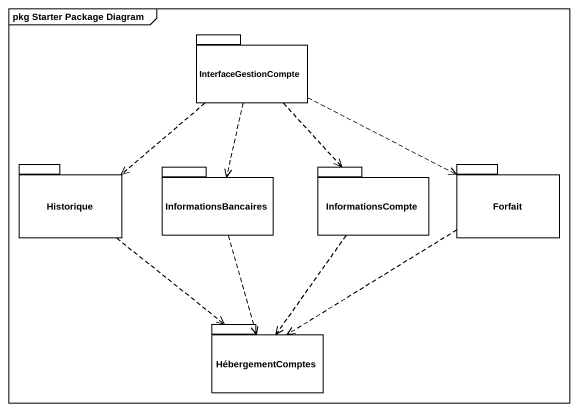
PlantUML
@startuml
mainframe pkg Starter Package Diagram
package InterfaceGestionCompte {
}
package Historique {
}
package InformationsBancaires {
}
package InformationsCompte {
}
package Forfait {
}
package HébergementComptes {
}
InterfaceGestionCompte ..> Historique
InterfaceGestionCompte ..> InformationsBancaires
InterfaceGestionCompte ..> InformationsCompte
InterfaceGestionCompte .right.> Forfait
Historique ..> HébergementComptes
InformationsBancaires ..> HébergementComptes
InformationsCompte ..> HébergementComptes
Forfait ..> HébergementComptes
@enduml
